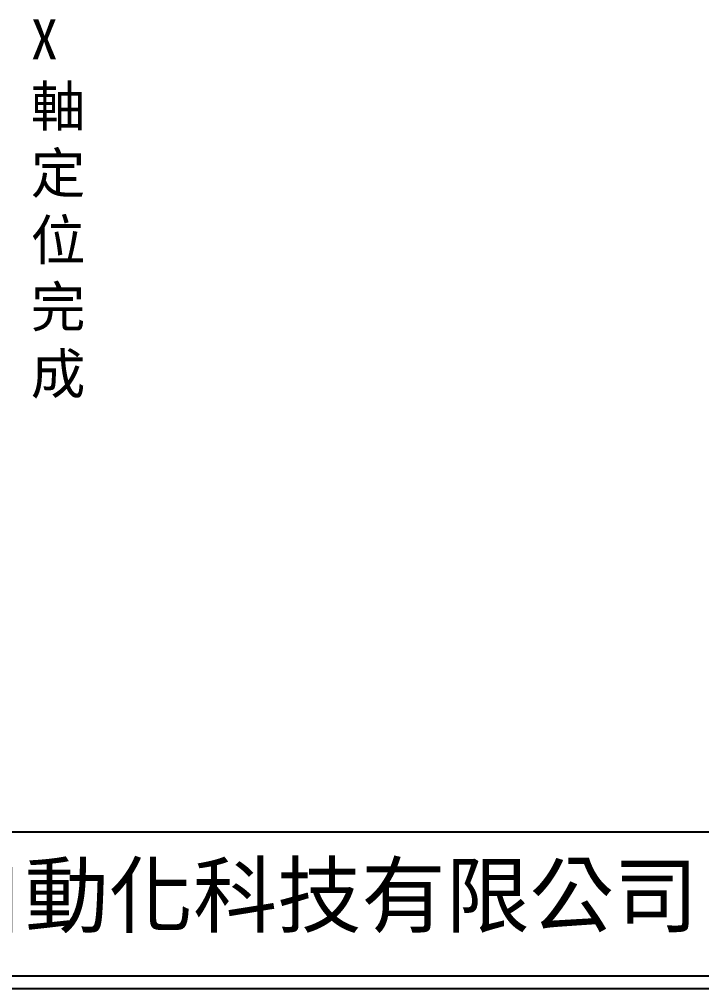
# Model space of a CAD drawing. Extents: x 278 to 565, y 282 to 486.
# Drawn here: x 340.6 to 407, y 281.7 to 375.9 of the extents above; entities that cross this region are included whole.
import ezdxf

# ---------------------------------------------------------------- set-up
doc = ezdxf.new("R2010")
doc.units = 0
doc.layers.add('圖框層', color=7, linetype='CONTINUOUS')
doc.layers.add('標尺寸層', color=3, linetype='CONTINUOUS')
doc.styles.add('CNS', font='romanc.shx', dxfattribs={"bigfont": 'chineset.shx'})
doc.styles.add('STSL', font='KAIU.TTF')

msp = doc.modelspace()

# ---------------------------------------------------------------- linework, layer by layer
at = {"layer": '圖框層', "color": 7}
for p, q in [((279.246, 296.905), (563.746, 296.905)), ((279.246, 282.905), (563.746, 282.905)), ((277.996, 281.655), (564.996, 281.655))]:
    msp.add_line(p, q, dxfattribs=at)

# ---------------------------------------------------------------- texts
at = {"layer": '圖框層', "color": 4, "style": 'STSL'}
msp.add_text('泓陞自動化科技有限公司', height=6, dxfattribs=at).set_placement((316.6, 287.732))
at = {"layer": '標尺寸層', "color": 7, "insert": (341.733, 375.889), "char_height": 3.9, "width": 4.96081, "attachment_point": 1, "style": 'CNS'}
msp.add_mtext('{\\fDFKai-SB|b0|i0|c136|p65;X軸定位完成}', dxfattribs=at)

doc.saveas('drawing.dxf')
